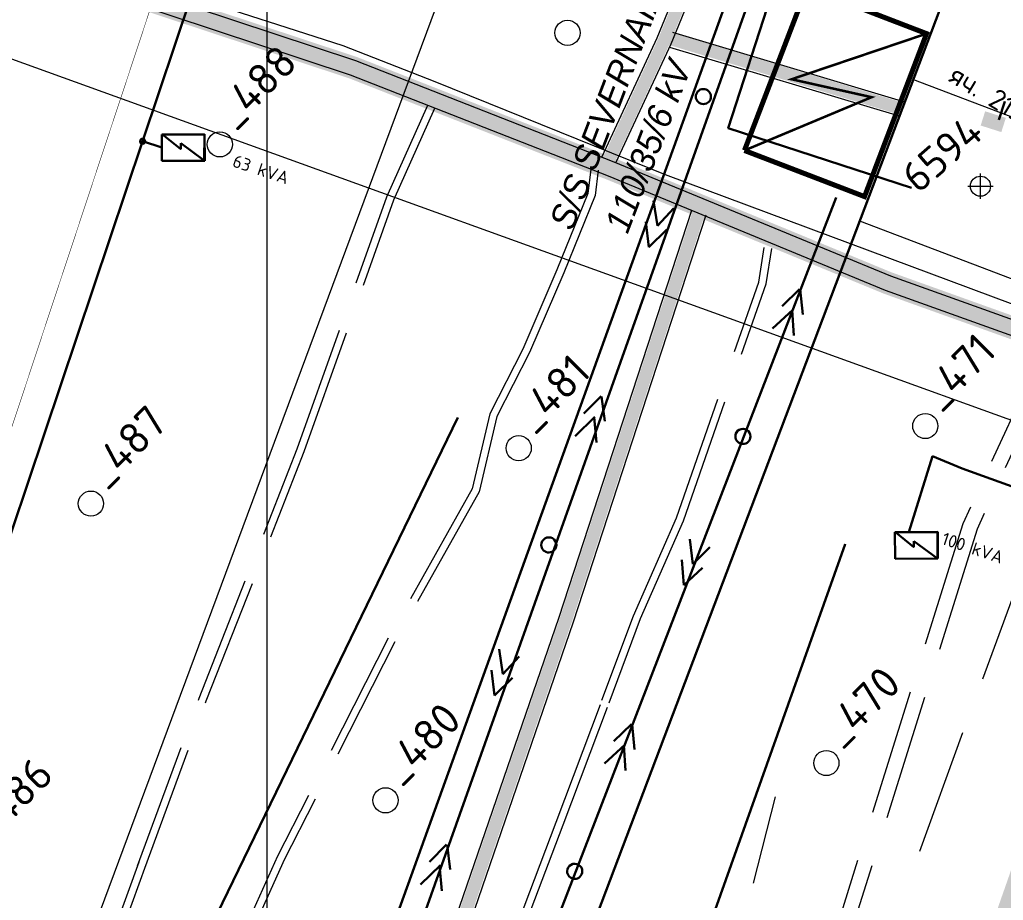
# Model space of a CAD drawing. Header units: millimetres. Extents: x 519 to 9564855, y -810 to 5021775.
# Drawn here: x 9530901.8 to 9531292.5, y 4999433.9 to 4999783.5 of the extents above; entities that cross this region are included whole.
import ezdxf

# ---------------------------------------------------------------- set-up
doc = ezdxf.new("R2010")
doc.units = ezdxf.units.MM
doc.header["$LTSCALE"] = 2
doc.header["$MEASUREMENT"] = 0
doc.header["$PDMODE"] = 2
doc.header["$PDSIZE"] = 5
doc.linetypes.add('92051501$0$DASHED', pattern=[0.75, 0.5, -0.25])
doc.linetypes.add('92051501$0$GROUND2', pattern=[35, 25, -10])
for name, color, linetype in [('164 скв. на 2011 год (измененные)', 121, 'Continuous'), ('FIBERGLASS', 212, 'Continuous'), ('GRID_PULKOVO', 7, 'Continuous'), ('OLD WELLS(dr.bfr2000)', 24, 'Continuous'), ('PPLINE_WAT', 7, 'WTR_LINE'), ('ROAD_ASF', 9, 'Continuous'), ('ROAD_FIELD', 255, '92051501$0$GROUND2'), ('ROAD_GROUND', 9, 'Continuous')]:
    doc.layers.add(name, color=color, linetype=linetype)
for name, color, linetype, lineweight in [('SteamInjInfrastructure', 25, 'Continuous', 100), ('Оптиковолоконный кабель', 220, 'CAB6', 20), ('Электро', 1, 'Continuous', 30), ('Электроснаб', 1, 'Continuous', 18), ('Электроснабжене', 1, 'Continuous', 18)]:
    doc.layers.add(name, color=color, linetype=linetype, lineweight=lineweight)
doc.styles.add('92051501$0$STANDARD', font='simplex.shx')
doc.styles.add('Elect', font='isocpeur.ttf')
doc.styles.add('GeoApp', font='', dxfattribs={"height": 1})
doc.styles.get("Standard").update_dxf_attribs({"font": 'isocpeur.ttf', "width": 0.5})
doc.styles.get('GeoApp').set_extended_font_data('D431', italic=True)
doc.linetypes.add('CAB', pattern='A,0.7,-0.43403,["K",Standard,S=0.9,R=0,X=-0.4,Y=-0.3],-0.8', length=1.93403)
doc.linetypes.add('CAB6', pattern='A,0.9,-0.9,["6",Standard,S=0.9,R=0,X=-0.8,Y=-0.4],11', length=12.8)
doc.linetypes.add('STM_LINE', pattern='A,0.5,-0.2,["S",92051501$0$STANDARD,S=0.1,R=0,X=-0.1,Y=-0.05],-0.05', length=0.75)
doc.linetypes.add('WTR_LINE', pattern='A,0.5,-0.2,["W",92051501$0$STANDARD,S=0.1,R=0,X=-0.1,Y=-0.05],-0.05', length=0.75)

msp = doc.modelspace()

# ---------------------------------------------------------------- hatches: boundary and pattern name
at = {"layer": 'Электро', "ltscale": 7.5}
msp.add_hatch(color=256, dxfattribs=at).paths.add_polyline_path([(9531285.28793, 4999747.13084), (9531283.49217, 4999741.49872), (9531291.70302, 4999738.88075), (9531293.49878, 4999744.51287)])
at = {"layer": 'Электроснаб', "linetype": 'ByBlock', "lineweight": 0, "ltscale": 7.5}
msp.add_hatch(color=1, dxfattribs=at).paths.add_polyline_path([(9531285.28793, 4999747.13084), (9531283.49217, 4999741.49872), (9531291.70302, 4999738.88075), (9531293.49878, 4999744.51287)])
at = {"layer": 'Электроснабжене', "linetype": 'ByBlock', "lineweight": 0, "ltscale": 7.5}
msp.add_hatch(color=1, dxfattribs=at).paths.add_polyline_path([(9531285.28793, 4999747.13084), (9531283.49217, 4999741.49872), (9531291.70302, 4999738.88075), (9531293.49878, 4999744.51287)])

# ---------------------------------------------------------------- linework, layer by layer
at = {"layer": '164 скв. на 2011 год (измененные)', "color": 0, "linetype": 'ByBlock', "lineweight": 0, "elevation": 0.00005}
msp.add_lwpolyline([(9531331.45077, 4999731.36697), (9531256.61789, 4999759.74177), (9531235.3368, 4999703.61711), (9531310.16968, 4999675.24231)], close=True, dxfattribs=at)
at = {"layer": '164 скв. на 2011 год (измененные)', "color": 0, "linetype": 'ByBlock', "lineweight": 0}
msp.add_circle((9531283.4, 4999717.4), 4, dxfattribs=at)
msp.add_point((9531283.4, 4999717.4), dxfattribs=at)
at = {"layer": 'FIBERGLASS', "color": 5, "linetype": '92051501$0$DASHED', "lineweight": 0, "ltscale": 50}
for p, q in [((9531405.17121, 4999850.12455), (9531276.29966, 4999500.34681)), ((9531276.29966, 4999500.34681), (9531223.86101, 4999355.78128))]:
    msp.add_line(p, q, dxfattribs=at)
at = {"layer": 'FIBERGLASS', "linetype": 'ByBlock', "lineweight": 0, "ltscale": 50, "const_width": 0.2, "elevation": 0}
msp.add_lwpolyline([(9531471.80978, 5001176.46627), (9531075.60101, 5000046.48218), (9531034.33262, 5000031.22046), (9530859.14665, 4999502.46018), (9530831.87834, 4999421.87246)], dxfattribs=at)
at = {"layer": 'GRID_PULKOVO', "lineweight": 0}
msp.add_line((9531000, 5010000), (9531000, 4992000), dxfattribs=at)
at = {"layer": 'OLD WELLS(dr.bfr2000)', "lineweight": 0}
for centre in [(9531119.4, 4999778.3), (9530981.3, 4999734), (9531261.5, 4999622.2), (9531100, 4999613.4), (9530930.1, 4999591.4), (9531222.2, 4999488.4), (9531047.1, 4999473.6)]:
    msp.add_circle(centre, 5, dxfattribs=at)
at = {"layer": 'PPLINE_WAT', "color": 5, "lineweight": 0, "ltscale": 2}
msp.add_lwpolyline([(9529678.04536, 4999710.05417), (9530509.067, 4999861.038), (9530574.027, 4999857.44), (9530635.798, 4999849.551), (9530710.92893, 4999832.69702), (9530791.425, 4999806.726), (9532887.30423, 4999049.66301), (9532891.568, 4999047.93), (9533000, 4999292.00293)], dxfattribs=at)
at = {"layer": 'ROAD_ASF', "lineweight": 0}
for points in [[(9527474.32311, 5000617.56906), (9528116.89056, 5000310.63684), (9528226.81042, 5000254.72721), (9528337.76363, 5000207.62802), (9528423.33384, 5000175.53919), (9528508.23721, 5000140.55539), (9528831.91636, 4999991.29355), (9528958.52373, 4999929.76891), (9529199.19997, 4999816.72519), (9529420.2383, 4999714.80045), (9529519.78295, 4999725.69735), (9530586.07899, 4999915.82845), (9531035.1768, 4999767.30001), (9531137.77581, 4999727.02189), (9531247.69257, 4999681.75617), (9532796.3991, 4999126.78216), (9532853.27595, 4999098.34373), (9532865.72759, 4999063.50198), (9532802.29469, 4998894.888), (9532387.6961, 4997953.31546)], [(9527471.737, 5000612.155), (9528114.237, 5000305.255), (9528224.27506, 5000249.28525), (9528335.537, 5000202.055), (9528421.137, 5000169.955), (9528505.837, 5000135.055), (9528829.3486, 4999985.87043), (9528955.937, 4999924.355), (9529196.66831, 4999811.28542), (9529419.237, 4999708.655), (9529520.637, 4999719.755), (9530585.637, 4999909.655), (9531033.137, 4999761.655), (9531135.537, 4999721.455), (9531245.537, 4999676.155), (9531543.14748, 4999569.50724)]]:
    msp.add_lwpolyline(points, dxfattribs=at)
at = {"layer": 'ROAD_FIELD', "lineweight": 0}
msp.add_lwpolyline([(9531201.81143, 4999474.95053), (9531193.07357, 4999440.69765)], dxfattribs=at)
at = {"layer": 'ROAD_GROUND', "color": 8, "lineweight": 0, "const_width": 9}
for points in [[(9527473.0333, 5000614.86048), (9528115.56378, 5000307.94592), (9528225.54274, 5000252.00623), (9528336.65031, 5000204.84151), (9528422.23542, 5000172.7471), (9528507.0371, 5000137.8052), (9528830.63248, 4999988.58199), (9528957.24834, 4999927.05352), (9529197.94374, 4999814.00088), (9529419.73765, 4999711.72773), (9529520.20998, 4999722.72618), (9530585.85799, 4999912.74173), (9531034.1569, 4999764.47751), (9531136.65641, 4999724.23844), (9531246.61478, 4999678.95558), (9532795.21805, 4999124.01858), (9532850.85648, 4999096.19937), (9532862.5323, 4999063.52849), (9532799.51584, 4998896.0215), (9532384.95048, 4997954.52443)], [(9531366.94235, 4999635.83659), (9531247.78, 4999295.99), (9532744.55468, 4998771.20215)]]:
    msp.add_lwpolyline(points, dxfattribs=at)
at = {"layer": 'ROAD_GROUND', "lineweight": 0}
for points in [[(9531133.17411, 4999729.19888), (9531155.0366, 4999776.35583), (9531211.38526, 4999913.83057)], [(9531138.61757, 4999726.67523), (9531160.537, 4999773.955), (9531216.937, 4999911.555)], [(9531161.16314, 4999778.53121), (9531253.30329, 4999750.85591)], [(9531159.93574, 4999772.65809), (9531251.15028, 4999745.32203)], [(9531168.68259, 4999707.80505), (9531115.923, 4999546.234), (9531063.256, 4999392.951), (9531021.98724, 4999270.75407)], [(9531174.3862, 4999705.94258), (9531121.61234, 4999544.32782), (9531068.93552, 4999391.01624), (9531027.67181, 4999268.83425)]]:
    msp.add_lwpolyline(points, dxfattribs=at)
at = {"layer": 'ROAD_GROUND', "lineweight": 0, "const_width": 5}
for points in [[(9531135.89584, 4999727.93706), (9531157.7868, 4999775.15542), (9531214.16113, 4999912.69279)], [(9531158.33832, 4999776.50095), (9531252.25318, 4999748.08472)], [(9531171.5344, 4999706.87381), (9531118.7602, 4999545.25916), (9531066.09576, 4999391.98362), (9531024.82952, 4999269.79416)]]:
    msp.add_lwpolyline(points, dxfattribs=at)
at = {"layer": 'ROAD_GROUND', "linetype": '92051501$0$GROUND2', "lineweight": 0}
for points in [[(9530948.637, 4999447.655), (9530973.137, 4999514.155), (9531012.037, 4999613.155), (9531047.637, 4999713.155), (9531063.95456, 4999749.5567)], [(9530951.45203, 4999446.61789), (9530975.94093, 4999513.08776), (9531014.84695, 4999612.10309), (9531050.42328, 4999712.0366), (9531066.6921, 4999748.32956)], [(9531128.61434, 4999724.17269), (9531127.437, 4999714.455), (9531115.137, 4999684.155), (9531101.637, 4999652.655), (9531088.537, 4999627.055), (9531081.55033, 4999597.19628), (9531048.137, 4999537.955), (9531003.937, 4999450.855)], [(9531131.59256, 4999723.81186), (9531130.36712, 4999713.69716), (9531117.90582, 4999682.99982), (9531104.35419, 4999651.37934), (9531091.3746, 4999626.01464), (9531084.37382, 4999596.09563), (9531050.78241, 4999536.53862), (9531006.61225, 4999449.49741)], [(9531042.56582, 4999265.4518), (9531102.201, 4999431.378), (9531114.893, 4999464.895), (9531133.072, 4999513.316), (9531145.577, 4999546.876), (9531162.6424, 4999585.69668), (9531195.362, 4999679.369), (9531197.527, 4999693.103)], [(9531045.38901, 4999264.43712), (9531105.01559, 4999430.33939), (9531117.70158, 4999463.84056), (9531135.88318, 4999512.26851), (9531148.35807, 4999545.74768), (9531165.43593, 4999584.59672), (9531198.28332, 4999678.63488), (9531200.49041, 4999692.63586)], [(9531308.71398, 4999653.51574), (9531276.437, 4999583.355), (9531052.537, 4998868.155), (9531038.337, 4998758.655), (9530937.137, 4997742.255)], [(9531314.16483, 4999651.00811), (9531282.04828, 4999581.1961), (9531058.41971, 4998866.86311), (9531044.29864, 4998757.97181), (9530943.10748, 4997741.66054)], [(9531004.22578, 4999451.42408), (9530970.537, 4999376.655), (9530920.837, 4999286.655), (9530896.237, 4999298.555), (9530873.31154, 4999306.84464), (9530832.137, 4999347.455), (9530624.137, 4999426.255), (9530474.737, 4999482.855), (9530323.037, 4999536.455), (9530189.337, 4999581.355), (9530142.637, 4999597.455), (9530123.537, 4999591.455), (9530077.837, 4999475.255), (9530048.137, 4999394.455), (9530034.037, 4999355.755)], [(9531006.96096, 4999450.19168), (9530973.2221, 4999375.31147), (9530922.08921, 4999282.71669), (9530895.07061, 4999295.78666), (9530871.67305, 4999304.24701), (9530830.48155, 4999344.87409), (9530623.07389, 4999423.44969), (9530473.70574, 4999480.03762), (9530322.05969, 4999533.61856), (9530188.37056, 4999578.51491), (9530142.59338, 4999594.29676), (9530125.80405, 4999589.02262), (9530080.64118, 4999474.18836), (9530050.95428, 4999393.424), (9530036.85574, 4999354.72802)], [(9530949.1307, 4999448.99505), (9530903.337, 4999324.055), (9530930.15221, 4999303.5236)], [(9530951.94746, 4999447.96263), (9530906.91338, 4999325.09508), (9530931.976, 4999305.90557)]]:
    msp.add_lwpolyline(points, dxfattribs=at)
at = {"layer": 'SteamInjInfrastructure', "color": 6, "linetype": 'STM_LINE', "lineweight": 0, "ltscale": 15}
msp.add_line((9531170.771, 5000067.691), (9530888.188, 4999306.873), dxfattribs=at)
at = {"layer": 'Оптиковолоконный кабель', "linetype": 'CAB', "lineweight": 0, "ltscale": 0.5, "elevation": -37.2261}
msp.add_lwpolyline([(9531490.1621, 4999598.2241), (9531158.3562, 4999721.9177), (9531066.8075, 4999758.8072), (9531030.3198, 4999773.1715), (9530905.0902, 4999813.4667), (9530597.9783, 4999915.6749), (9530571.9531, 4999920.59), (9530548.2961, 4999920.9237), (9530281.0979, 4999871.2053), (9529883.41911, 4999796.94718)], dxfattribs=at)
at = {"layer": 'Электро'}
for p, q in [((9530991.36984, 4999856.49464, 0), (9530874.94554, 4999510.15307, 0)), ((9530807.63168, 4998751.23437), (9531191.27804, 4999815.31736)), ((9531199.41914, 4999813.2866), (9530821.31914, 4998750.3866)), ((9531183.18329, 4999740.44858, 0), (9531206.0985, 4999810.97434, 0)), ((9531268.98214, 4999792.2316, 0), (9530941.88214, 4998929.0316, 0)), ((9531255.97658, 4999716.7966, 0), (9531183.18329, 4999740.44858, 0)), ((9530958.23206, 4999737.98676, 0), (9530975.28049, 4999738.09109, 0)), ((9530958.29676, 4999727.41441, 0), (9530958.23206, 4999737.98676, 0)), ((9530975.18324, 4999737.99264, 0), (9530958.58764, 4999737.89108, 0)), ((9530958.58764, 4999737.89108, 0), (9530965.79942, 4999732.06385, 0)), ((9530975.10954, 4999727.55018, 0), (9530975.18324, 4999737.99264, 0)), ((9530975.28049, 4999738.09109, 0), (9530975.34519, 4999727.51874, 0)), ((9530958.26441, 4999732.70058, 0), (9530950.61974, 4999735.27037, 0)), ((9530965.79942, 4999732.06385, 0), (9530965.78488, 4999734.43908, 0)), ((9530965.78488, 4999734.43908, 0), (9530975.10954, 4999727.55018, 0)), ((9530975.34519, 4999727.51874, 0), (9530958.29676, 4999727.41441, 0)), ((9530585.91914, 4998057.6866), (9531226.11914, 4999712.8866)), ((9531155.07842, 4999701.64681), (9531153.56613, 4999711.58142)), ((9531161.633, 4999708.67319), (9531155.07842, 4999701.64681)), ((9531150.57046, 4999703.27199), (9531151.75989, 4999693.18552)), ((9531151.75989, 4999693.18552), (9531158.87459, 4999700.27823)), ((9531211.59953, 4999676.49242), (9531204.59694, 4999669.76426)), ((9531211.83404, 4999676.39961), (9531212.80482, 4999666.51592)), ((9531208.911, 4999668.32835), (9531200.8334, 4999660.93997)), ((9531208.58363, 4999668.1865), (9531209.22703, 4999658.16095)), ((9531132.70807, 4999634.06614), (9531125.91623, 4999627.1253)), ((9531132.94533, 4999633.98061), (9531134.22035, 4999624.13154)), ((9530977.30067, 4999422.6439, 0), (9531075.86149, 4999625.53571, 0)), ((9531130.27251, 4999625.82307), (9531122.42652, 4999618.18918)), ((9531129.94966, 4999625.67119), (9531130.90183, 4999615.67024)), ((9531264.34941, 4999610.24096, 0), (9531255.01544, 4999580.0654, 0)), ((9531264.34941, 4999610.24096, 0), (9531276.14157, 4999605.37298, 0)), ((9531276.14157, 4999605.37298, 0), (9531569.20359, 4999499.70279, 0)), ((9531249.40973, 4999580.03109, 0), (9531266.45816, 4999580.13543, 0)), ((9531249.47443, 4999569.45874, 0), (9531249.40973, 4999580.03109, 0)), ((9531266.3609, 4999580.03698, 0), (9531249.7653, 4999579.93541, 0)), ((9531249.7653, 4999579.93541, 0), (9531256.97708, 4999574.10818, 0)), ((9531266.28721, 4999569.59451, 0), (9531266.3609, 4999580.03698, 0)), ((9531266.45816, 4999580.13543, 0), (9531266.52286, 4999569.56307, 0)), ((9531169.21182, 4999567.33152), (9531168.00653, 4999577.30803)), ((9531256.97708, 4999574.10818, 0), (9531256.96255, 4999576.48341, 0)), ((9531256.96255, 4999576.48341, 0), (9531266.28721, 4999569.59451, 0)), ((9531229.69292, 4999575.25595, 0), (9531106.41359, 4999228.63084, 0)), ((9531175.97991, 4999574.1525), (9531169.21182, 4999567.33152)), ((9531164.75611, 4999569.09491), (9531165.63402, 4999558.97656)), ((9531266.52286, 4999569.56307, 0), (9531249.47443, 4999569.45874, 0)), ((9531165.63402, 4999558.97656), (9531172.964, 4999565.84657)), ((9531093.70584, 4999523.65036), (9531092.19355, 4999533.58497)), ((9531100.26042, 4999530.67674), (9531093.70584, 4999523.65036)), ((9531089.19788, 4999525.27555), (9531090.38732, 4999515.18907)), ((9531090.38732, 4999515.18907), (9531097.50201, 4999522.28179)), ((9531144.8135, 4999503.821), (9531137.81091, 4999497.09285)), ((9531145.04801, 4999503.7282), (9531146.01879, 4999493.8445)), ((9531142.12497, 4999495.65693), (9531134.04737, 4999488.26856)), ((9531141.79759, 4999495.51508), (9531142.441, 4999485.48953)), ((9531071.33549, 4999456.0697), (9531064.54365, 4999449.12885)), ((9531071.57275, 4999455.98416), (9531072.84777, 4999446.13509)), ((9531068.89993, 4999447.82662), (9531061.05394, 4999440.19273)), ((9531068.57708, 4999447.67474), (9531069.52925, 4999437.67379))]:
    msp.add_line(p, q, dxfattribs=at)
at = {"layer": 'Электро', "ltscale": 25}
msp.add_line((9531293.06885, 4999751.08066, 0), (9531290.68018, 4999743.72908, 0), dxfattribs=at)
at = {"layer": 'Электро'}
for centre, start, end in [((9531173.35171, 4999752.98965), 0.7714537, 180.7714537), ((9531173.35171, 4999752.98965), 180.7714537, 0.7714537), ((9531189.05929, 4999618.08662), 359.0048079, 179.0048079), ((9531189.05929, 4999618.08662), 179.0048079, 359.0048079), ((9531111.97913, 4999574.99321), 0.7714537, 180.7714538), ((9531111.97913, 4999574.99321), 180.7714538, 0.7714537), ((9531122.27325, 4999445.4152), 359.0047985, 179.0047985), ((9531122.27325, 4999445.4152), 179.0047985, 359.0047985)]:
    msp.add_arc(centre, 3, start, end, dxfattribs=at)
at = {"layer": 'Электро', "ltscale": 25}
for start, end in [(342, 162), (162, 342)]:
    msp.add_arc((9530950.61974, 4999735.27037, 0), 1, start, end, dxfattribs=at)
at = {"layer": 'Электроснаб', "color": 1, "linetype": 'ByBlock', "lineweight": 0}
for p, q in [((9530991.36984, 4999856.49464, 0), (9530874.94554, 4999510.15307, 0)), ((9530807.63168, 4998751.23437), (9531191.27804, 4999815.31736)), ((9531199.41914, 4999813.2866), (9530821.31914, 4998750.3866)), ((9531183.18329, 4999740.44858, 0), (9531206.0985, 4999810.97434, 0)), ((9531268.98214, 4999792.2316, 0), (9530941.88214, 4998929.0316, 0)), ((9531255.97658, 4999716.7966, 0), (9531183.18329, 4999740.44858, 0)), ((9530958.23206, 4999737.98676, 0), (9530975.28049, 4999738.09109, 0)), ((9530958.29676, 4999727.41441, 0), (9530958.23206, 4999737.98676, 0)), ((9530975.18324, 4999737.99264, 0), (9530958.58764, 4999737.89108, 0)), ((9530958.58764, 4999737.89108, 0), (9530965.79942, 4999732.06385, 0)), ((9530975.10954, 4999727.55018, 0), (9530975.18324, 4999737.99264, 0)), ((9530975.28049, 4999738.09109, 0), (9530975.34519, 4999727.51874, 0)), ((9530958.26441, 4999732.70058, 0), (9530950.61974, 4999735.27037, 0)), ((9530965.79942, 4999732.06385, 0), (9530965.78488, 4999734.43908, 0)), ((9530965.78488, 4999734.43908, 0), (9530975.10954, 4999727.55018, 0)), ((9530975.34519, 4999727.51874, 0), (9530958.29676, 4999727.41441, 0)), ((9530585.91914, 4998057.6866), (9531226.11914, 4999712.8866)), ((9531155.07842, 4999701.64681), (9531153.56613, 4999711.58142)), ((9531161.633, 4999708.67319), (9531155.07842, 4999701.64681)), ((9531150.57046, 4999703.27199), (9531151.75989, 4999693.18552)), ((9531151.75989, 4999693.18552), (9531158.87459, 4999700.27823)), ((9531211.59953, 4999676.49242), (9531204.59694, 4999669.76426)), ((9531211.83404, 4999676.39961), (9531212.80482, 4999666.51592)), ((9531208.911, 4999668.32835), (9531200.8334, 4999660.93997)), ((9531208.58363, 4999668.1865), (9531209.22703, 4999658.16095)), ((9531132.70807, 4999634.06614), (9531125.91623, 4999627.1253)), ((9531132.94533, 4999633.98061), (9531134.22035, 4999624.13154)), ((9530977.30067, 4999422.6439, 0), (9531075.86149, 4999625.53571, 0)), ((9531130.27251, 4999625.82307), (9531122.42652, 4999618.18918)), ((9531129.94966, 4999625.67119), (9531130.90183, 4999615.67024)), ((9531264.34941, 4999610.24096, 0), (9531255.01544, 4999580.0654, 0)), ((9531264.34941, 4999610.24096, 0), (9531276.14157, 4999605.37298, 0)), ((9531276.14157, 4999605.37298, 0), (9531569.20359, 4999499.70279, 0)), ((9531249.40973, 4999580.03109, 0), (9531266.45816, 4999580.13543, 0)), ((9531249.47443, 4999569.45874, 0), (9531249.40973, 4999580.03109, 0)), ((9531266.3609, 4999580.03698, 0), (9531249.7653, 4999579.93541, 0)), ((9531249.7653, 4999579.93541, 0), (9531256.97708, 4999574.10818, 0)), ((9531266.28721, 4999569.59451, 0), (9531266.3609, 4999580.03698, 0)), ((9531266.45816, 4999580.13543, 0), (9531266.52286, 4999569.56307, 0)), ((9531169.21182, 4999567.33152), (9531168.00653, 4999577.30803)), ((9531256.97708, 4999574.10818, 0), (9531256.96255, 4999576.48341, 0)), ((9531256.96255, 4999576.48341, 0), (9531266.28721, 4999569.59451, 0)), ((9531229.69292, 4999575.25595, 0), (9531106.41359, 4999228.63084, 0)), ((9531175.97991, 4999574.1525), (9531169.21182, 4999567.33152)), ((9531164.75611, 4999569.09491), (9531165.63402, 4999558.97656)), ((9531266.52286, 4999569.56307, 0), (9531249.47443, 4999569.45874, 0)), ((9531165.63402, 4999558.97656), (9531172.964, 4999565.84657)), ((9531093.70584, 4999523.65036), (9531092.19355, 4999533.58497)), ((9531100.26042, 4999530.67674), (9531093.70584, 4999523.65036)), ((9531089.19788, 4999525.27555), (9531090.38732, 4999515.18907)), ((9531090.38732, 4999515.18907), (9531097.50201, 4999522.28179)), ((9531144.8135, 4999503.821), (9531137.81091, 4999497.09285)), ((9531145.04801, 4999503.7282), (9531146.01879, 4999493.8445)), ((9531142.12497, 4999495.65693), (9531134.04737, 4999488.26856)), ((9531141.79759, 4999495.51508), (9531142.441, 4999485.48953)), ((9531071.33549, 4999456.0697), (9531064.54365, 4999449.12885)), ((9531071.57275, 4999455.98416), (9531072.84777, 4999446.13509)), ((9531068.89993, 4999447.82662), (9531061.05394, 4999440.19273)), ((9531068.57708, 4999447.67474), (9531069.52925, 4999437.67379))]:
    msp.add_line(p, q, dxfattribs=at)
at = {"layer": 'Электроснаб', "color": 1, "linetype": 'ByBlock', "lineweight": 0, "ltscale": 25}
msp.add_line((9531293.06885, 4999751.08066, 0), (9531290.68018, 4999743.72908, 0), dxfattribs=at)
at = {"layer": 'Электроснаб', "color": 1, "linetype": 'ByBlock', "lineweight": 0}
for centre, start, end in [((9531173.35171, 4999752.98965), 0.7714537, 180.7714537), ((9531173.35171, 4999752.98965), 180.7714537, 0.7714537), ((9531189.05929, 4999618.08662), 359.0048079, 179.0048079), ((9531189.05929, 4999618.08662), 179.0048079, 359.0048079), ((9531111.97913, 4999574.99321), 0.7714537, 180.7714538), ((9531111.97913, 4999574.99321), 180.7714538, 0.7714537), ((9531122.27325, 4999445.4152), 359.0047985, 179.0047985), ((9531122.27325, 4999445.4152), 179.0047985, 359.0047985)]:
    msp.add_arc(centre, 3, start, end, dxfattribs=at)
at = {"layer": 'Электроснаб', "color": 1, "linetype": 'ByBlock', "lineweight": 0, "ltscale": 25}
for start, end in [(342, 162), (162, 342)]:
    msp.add_arc((9530950.61974, 4999735.27037, 0), 1, start, end, dxfattribs=at)
at = {"layer": 'Электроснабжене', "color": 1, "linetype": 'ByBlock', "lineweight": 0}
for p, q in [((9530991.36984, 4999856.49464, 0), (9530874.94554, 4999510.15307, 0)), ((9530807.63168, 4998751.23437), (9531191.27804, 4999815.31736)), ((9531199.41914, 4999813.2866), (9530821.31914, 4998750.3866)), ((9531183.18329, 4999740.44858, 0), (9531206.0985, 4999810.97434, 0)), ((9531268.98214, 4999792.2316, 0), (9530941.88214, 4998929.0316, 0)), ((9531255.97658, 4999716.7966, 0), (9531183.18329, 4999740.44858, 0)), ((9530958.23206, 4999737.98676, 0), (9530975.28049, 4999738.09109, 0)), ((9530958.29676, 4999727.41441, 0), (9530958.23206, 4999737.98676, 0)), ((9530975.18324, 4999737.99264, 0), (9530958.58764, 4999737.89108, 0)), ((9530958.58764, 4999737.89108, 0), (9530965.79942, 4999732.06385, 0)), ((9530975.10954, 4999727.55018, 0), (9530975.18324, 4999737.99264, 0)), ((9530975.28049, 4999738.09109, 0), (9530975.34519, 4999727.51874, 0)), ((9530958.26441, 4999732.70058, 0), (9530950.61974, 4999735.27037, 0)), ((9530965.79942, 4999732.06385, 0), (9530965.78488, 4999734.43908, 0)), ((9530965.78488, 4999734.43908, 0), (9530975.10954, 4999727.55018, 0)), ((9530975.34519, 4999727.51874, 0), (9530958.29676, 4999727.41441, 0)), ((9530585.91914, 4998057.6866), (9531226.11914, 4999712.8866)), ((9531155.07842, 4999701.64681), (9531153.56613, 4999711.58142)), ((9531161.633, 4999708.67319), (9531155.07842, 4999701.64681)), ((9531150.57046, 4999703.27199), (9531151.75989, 4999693.18552)), ((9531151.75989, 4999693.18552), (9531158.87459, 4999700.27823)), ((9531211.59953, 4999676.49242), (9531204.59694, 4999669.76426)), ((9531211.83404, 4999676.39961), (9531212.80482, 4999666.51592)), ((9531208.911, 4999668.32835), (9531200.8334, 4999660.93997)), ((9531208.58363, 4999668.1865), (9531209.22703, 4999658.16095)), ((9531132.70807, 4999634.06614), (9531125.91623, 4999627.1253)), ((9531132.94533, 4999633.98061), (9531134.22035, 4999624.13154)), ((9530977.30067, 4999422.6439, 0), (9531075.86149, 4999625.53571, 0)), ((9531130.27251, 4999625.82307), (9531122.42652, 4999618.18918)), ((9531129.94966, 4999625.67119), (9531130.90183, 4999615.67024)), ((9531264.34941, 4999610.24096, 0), (9531255.01544, 4999580.0654, 0)), ((9531264.34941, 4999610.24096, 0), (9531276.14157, 4999605.37298, 0)), ((9531276.14157, 4999605.37298, 0), (9531569.20359, 4999499.70279, 0)), ((9531249.40973, 4999580.03109, 0), (9531266.45816, 4999580.13543, 0)), ((9531249.47443, 4999569.45874, 0), (9531249.40973, 4999580.03109, 0)), ((9531266.3609, 4999580.03698, 0), (9531249.7653, 4999579.93541, 0)), ((9531249.7653, 4999579.93541, 0), (9531256.97708, 4999574.10818, 0)), ((9531266.28721, 4999569.59451, 0), (9531266.3609, 4999580.03698, 0)), ((9531266.45816, 4999580.13543, 0), (9531266.52286, 4999569.56307, 0)), ((9531169.21182, 4999567.33152), (9531168.00653, 4999577.30803)), ((9531256.97708, 4999574.10818, 0), (9531256.96255, 4999576.48341, 0)), ((9531256.96255, 4999576.48341, 0), (9531266.28721, 4999569.59451, 0)), ((9531229.69292, 4999575.25595, 0), (9531106.41359, 4999228.63084, 0)), ((9531175.97991, 4999574.1525), (9531169.21182, 4999567.33152)), ((9531164.75611, 4999569.09491), (9531165.63402, 4999558.97656)), ((9531266.52286, 4999569.56307, 0), (9531249.47443, 4999569.45874, 0)), ((9531165.63402, 4999558.97656), (9531172.964, 4999565.84657)), ((9531093.70584, 4999523.65036), (9531092.19355, 4999533.58497)), ((9531100.26042, 4999530.67674), (9531093.70584, 4999523.65036)), ((9531089.19788, 4999525.27555), (9531090.38732, 4999515.18907)), ((9531090.38732, 4999515.18907), (9531097.50201, 4999522.28179)), ((9531144.8135, 4999503.821), (9531137.81091, 4999497.09285)), ((9531145.04801, 4999503.7282), (9531146.01879, 4999493.8445)), ((9531142.12497, 4999495.65693), (9531134.04737, 4999488.26856)), ((9531141.79759, 4999495.51508), (9531142.441, 4999485.48953)), ((9531071.33549, 4999456.0697), (9531064.54365, 4999449.12885)), ((9531071.57275, 4999455.98416), (9531072.84777, 4999446.13509)), ((9531068.89993, 4999447.82662), (9531061.05394, 4999440.19273)), ((9531068.57708, 4999447.67474), (9531069.52925, 4999437.67379))]:
    msp.add_line(p, q, dxfattribs=at)
at = {"layer": 'Электроснабжене', "color": 1, "linetype": 'ByBlock', "lineweight": 0, "ltscale": 25}
msp.add_line((9531293.06885, 4999751.08066, 0), (9531290.68018, 4999743.72908, 0), dxfattribs=at)
at = {"layer": 'Электроснабжене', "linetype": 'ByBlock', "lineweight": -2, "ltscale": 50, "const_width": 2}
msp.add_lwpolyline([(9531189.68066, 4999731.62783), (9531214.46638, 4999796.21597), (9531262.01141, 4999777.97054), (9531237.36161, 4999713.28012), (9531189.66389, 4999731.58413)], dxfattribs=at)
at = {"layer": 'Электроснабжене', "linetype": '92051501$0$GROUND2', "lineweight": -2, "ltscale": 50, "const_width": 1}
msp.add_lwpolyline([(9531189.66389, 4999731.58413), (9531240.17383, 4999752.73813), (9531208.40377, 4999759.85872), (9531262.01141, 4999777.97054)], dxfattribs=at)
at = {"layer": 'Электроснабжене', "color": 1, "linetype": 'ByBlock', "lineweight": 0}
for centre, start, end in [((9531173.35171, 4999752.98965), 0.7714537, 180.7714537), ((9531173.35171, 4999752.98965), 180.7714537, 0.7714537), ((9531189.05929, 4999618.08662), 359.0048079, 179.0048079), ((9531189.05929, 4999618.08662), 179.0048079, 359.0048079), ((9531111.97913, 4999574.99321), 0.7714537, 180.7714538), ((9531111.97913, 4999574.99321), 180.7714538, 0.7714537), ((9531122.27325, 4999445.4152), 359.0047985, 179.0047985), ((9531122.27325, 4999445.4152), 179.0047985, 359.0047985)]:
    msp.add_arc(centre, 3, start, end, dxfattribs=at)
at = {"layer": 'Электроснабжене', "color": 1, "linetype": 'ByBlock', "lineweight": 0, "ltscale": 25}
for start, end in [(342, 162), (162, 342)]:
    msp.add_arc((9530950.61974, 4999735.27037, 0), 1, start, end, dxfattribs=at)

# ---------------------------------------------------------------- texts
at = {"layer": '164 скв. на 2011 год (измененные)', "color": 0, "linetype": 'ByBlock', "lineweight": 0, "style": 'Elect'}
msp.add_text('6594', height=12, rotation=41, dxfattribs=at).set_placement((9531258.74602, 4999714.1061))
at = {"layer": 'OLD WELLS(dr.bfr2000)', "lineweight": 0, "style": 'Elect'}
for s, p in [(' _488', (9530981.3, 4999734)), (' _471', (9531261.5, 4999622.2)), (' _481', (9531100, 4999613.4)), (' _487', (9530930.1, 4999591.4)), (' _470', (9531222.2, 4999488.4)), (' _480', (9531047.1, 4999473.6)), (' _486', (9530884.7, 4999451.5))]:
    msp.add_text(s, height=12.5, rotation=44.9999999, dxfattribs=at).set_placement(p)
at = {"layer": 'Электро', "style": 'GeoApp'}
for s, p in [('S/S SEVERNAIA', (9531121.287, 4999699.305)), ('110/35/6 kV', (9531143.25967, 4999698.10941))]:
    msp.add_text(s, height=10, rotation=69.0319668, dxfattribs=at).set_placement(p)
at = {"layer": 'Электро'}
for s, height, rotation, p in [('яч. 212', 8, 328.8599758, (9531270.31889, 4999759.25179, -0.00011)), ('63 kVA', 5, 341.691556, (9530985.92978, 4999725.28844, -0.00006)), ('100 kVA', 5, 341.691556, (9531267.59631, 4999575.3842, -0.00006))]:
    msp.add_text(s, height=height, rotation=rotation, dxfattribs=at).set_placement(p)
at = {"layer": 'Электроснаб', "color": 1, "linetype": 'ByBlock', "lineweight": 0}
for s, height, rotation, p in [('яч. 212', 8, 328.8599758, (9531270.31889, 4999759.25179, -0.00011)), ('63 kVA', 5, 341.691556, (9530985.92978, 4999725.28844, -0.00006)), ('100 kVA', 5, 341.691556, (9531267.59631, 4999575.3842, -0.00006))]:
    msp.add_text(s, height=height, rotation=rotation, dxfattribs=at).set_placement(p)
at = {"layer": 'Электроснабжене', "color": 1, "linetype": 'ByBlock', "lineweight": 0}
for s, height, rotation, p in [('яч. 212', 8, 328.8599758, (9531270.31889, 4999759.25179, -0.00011)), ('63 kVA', 5, 341.691556, (9530985.92978, 4999725.28844, -0.00006)), ('100 kVA', 5, 341.691556, (9531267.59631, 4999575.3842, -0.00006))]:
    msp.add_text(s, height=height, rotation=rotation, dxfattribs=at).set_placement(p)

doc.saveas('drawing.dxf')
